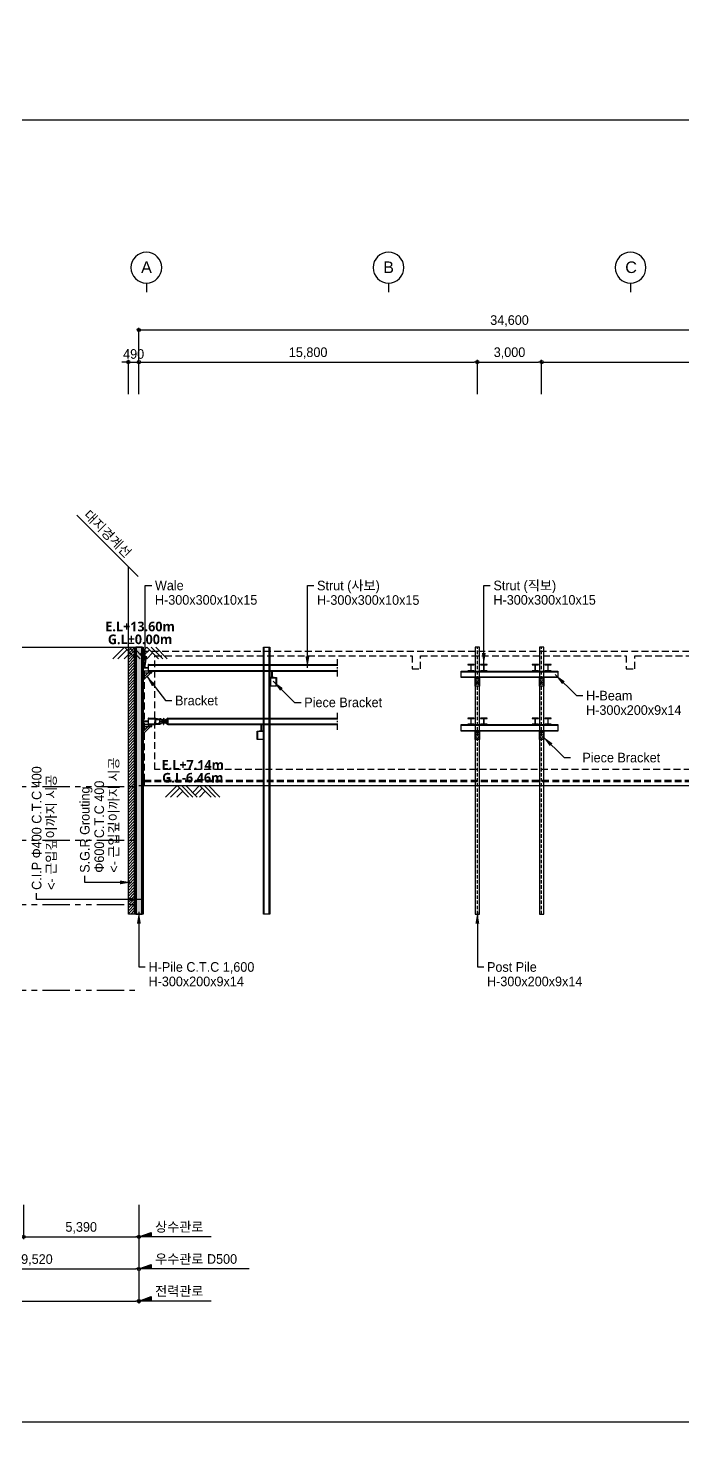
# Model space of a CAD drawing. Header units: millimetres. Extents: x 1073475 to 2890243, y -1340830 to -367733.
# Drawn here: x 1668802 to 1678888, y -421034 to -399366 of the extents above; entities that cross this region are included whole.
import ezdxf
from ezdxf.enums import TextEntityAlignment as Align
from ezdxf.xclip import XClip

# ---------------------------------------------------------------- set-up
doc = ezdxf.new("R2010")
doc.units = ezdxf.units.MM
doc.header["$LTSCALE"] = 50
doc.header["$XCLIPFRAME"] = 2
doc.header["$PDMODE"] = 3
doc.header["$PDSIZE"] = 100
for name, pattern in [('CENTER', [2, 1.25, -0.25, 0.25, -0.25]), ('E-DIGLN01', [2, 0.9, -0.2, 0.9]), ('HIDDEN', [9.525, 6.35, -3.175]), ('HIDDEN2', [4.7625, 3.175, -1.5875]), ('PHANTOM', [63.5, 31.75, -6.35, 6.35, -6.35, 6.35, -6.35])]:
    doc.linetypes.add(name, pattern=pattern)
doc.layers.get('Defpoints').update_dxf_attribs({"color": 151})
for name, color, linetype in [('1', 1, 'Continuous'), ('A_BRICK', 3, 'Continuous'), ('ANGLE', 1, 'Continuous'), ('C-DIM', 7, 'Continuous'), ('CIP', 1, 'Continuous'), ('CS-CONC-MAJR', 4, 'Continuous'), ('CS-EXCV', 3, 'E-DIGLN01'), ('H-BEAM', 5, 'Continuous'), ('LW-소공', 8, 'Continuous'), ('PIECE BRACKET', 1, 'Continuous'), ('PILE', 3, 'Continuous'), ('POST PILE', 6, 'Continuous'), ('POST PILE-1', 4, 'Continuous'), ('RXCOBAL', 7, 'Continuous'), ('STRUT', 3, 'Continuous'), ('STRUT-하', 3, 'Continuous'), ('WALE-1', 3, 'Continuous'), ('건축', 233, 'HIDDEN'), ('구조물', 7, 'Continuous'), ('대지경계선', 6, 'PHANTOM'), ('시점변경-종점-구__선형', 7, 'Continuous'), ('연속지적도', 32, 'Continuous'), ('유압JACK', 2, 'Continuous'), ('주상도0', 222, 'Continuous'), ('지하지장물_통신관로', 7, 'HIDDEN2')]:
    doc.layers.add(name, color=color, linetype=linetype)
doc.styles.add('RXHG', font='arial.ttf')
doc.styles.get("Standard").update_dxf_attribs({"font": ''})
doc.styles.add('돋움', font='')
doc.styles.add('맑은고딕', font='malgunbd.ttf')
doc.styles.get('Standard').set_extended_font_data('Dotum')
doc.styles.get('돋움').set_extended_font_data('Dotum')
doc.linetypes.add('CFZ008', pattern='A,0.9,-0.2,[106,KHCLINE.shx,S=0.00606,R=180,X=0,Y=0],0.9', length=2)
doc.linetypes.add('KT_LINE', pattern='A,12.7,-5.08,["KT",Standard,S=2.54,R=0,X=-2.54,Y=-1.27],-6.35', length=24.13)
doc.dimstyles.new('SAM-200-지시선', dxfattribs={"dimscale": 0.1, "dimtxt": 300, "dimasz": 360, "dimexe": 70, "dimexo": 0, "dimgap": 100, "dimtad": 1, "dimdec": 0, "dimzin": 0, "dimdsep": 46, "dimlunit": 6, "dimtxsty": '돋움', "dimcen": 100, "dimclrd": 1, "dimclre": 1, "dimclrt": 256, "dimadec": 0, "dimazin": 0, "dimtfac": 1, "dimtdec": 0, "dimtix": 1, "dimtmove": 2, "dimatfit": 3, "dimfxl": 70, "dimtolj": 1, "dimtzin": 0, "dimlwd": -1, "dimlwe": -1, "dimarcsym": 0})
doc.dimstyles.new('SAM-300', dxfattribs={"dimscale": 1.5, "dimtxt": 300, "dimasz": 100, "dimexe": 70, "dimexo": 0, "dimgap": 100, "dimtad": 1, "dimdec": 0, "dimzin": 0, "dimdsep": 46, "dimlunit": 6, "dimtxsty": '돋움', "dimblk": 'ORIGIN', "dimcen": 100, "dimclrd": 1, "dimclre": 1, "dimclrt": 7, "dimadec": 0, "dimazin": 0, "dimtfac": 1, "dimtdec": 0, "dimtix": 1, "dimtmove": 2, "dimatfit": 3, "dimfxl": 70, "dimtolj": 1, "dimtzin": 0, "dimlwd": -1, "dimlwe": -1, "dimarcsym": 0})

# ---------------------------------------------------------------- blocks, each defined once
blk = doc.blocks.new('A$599346786921')
at = {"layer": '구조물', "ltscale": 0.2}
h = blk.add_hatch(color=254, dxfattribs=at)
h.dxf.hatch_style = 1
h.set_gradient(color1=(214, 214, 214), color2=(214, 214, 214))
h.paths.add_polyline_path([(189880, 4043), (128969, 153101), (129119, 153162), (47790, 352186), (48127, 352323), (40199, 371724), (39821, 372650), (39443, 373575), (39065, 374501), (38687, 375426), (38309, 376351), (37931, 377276), (37554, 378201), (37177, 379126), (36800, 380051), (36423, 380975), (36047, 381900), (35671, 382825), (35295, 383749), (34920, 384674), (34545, 385599), (34170, 386523), (33796, 387448), (33422, 388373), (33049, 389297), (32676, 390222), (32304, 391147), (31932, 392072), (31561, 392997), (31190, 393922), (30821, 394847), (30451, 395772), (30083, 396697), (29715, 397623), (29347, 398548), (28981, 399474), (28615, 400400), (28250, 401326), (27886, 402252), (27523, 403178), (27160, 404105), (26798, 405031), (26438, 405958), (26078, 406885), (25719, 407812), (25360, 408742), (25003, 409670), (24647, 410598), (24292, 411526), (23938, 412455), (23585, 413383), (23233, 414312), (22883, 415241), (22533, 416171), (22185, 417101), (21838, 418031), (21492, 418961), (21147, 419892), (20804, 420823), (20462, 421754), (20121, 422686), (19782, 423618), (19443, 424550), (19107, 425482), (18771, 426415), (18438, 427349), (18105, 428282), (17774, 429216), (17445, 430151), (17117, 431086), (16791, 432021), (16466, 432956), (16143, 433892), (15821, 434829), (15501, 435766), (15183, 436703), (14866, 437640), (14551, 438579), (14238, 439517), (13927, 440456), (13617, 441395), (13310, 442335), (13004, 443275), (12700, 444216), (12398, 445157), (12097, 446099), (11799, 447041), (11503, 447983), (11339, 448506), (0, 445440), (302, 444474), (605, 443509), (911, 442544), (1218, 441580), (1527, 440617), (1838, 439655), (2151, 438693), (2466, 437732), (2782, 436772), (3100, 435812), (3420, 434854), (3742, 433896), (4065, 432938), (4390, 431982), (4716, 431026), (5044, 430071), (5374, 429116), (5705, 428162), (6037, 427209), (6372, 426257), (6707, 425305), (7044, 424354), (7382, 423404), (7722, 422454), (8063, 421505), (8406, 420556), (8750, 419608), (9095, 418661), (9441, 417714), (9788, 416768), (10137, 415823), (10487, 414878), (10838, 413933), (11190, 412990), (11544, 412047), (11898, 411104), (12253, 410162), (12610, 409221), (12967, 408280), (13326, 407339), (13685, 406399), (14046, 405460), (14407, 404521), (14768, 403585), (15131, 402648), (15495, 401710), (15860, 400773), (16225, 399837), (16592, 398901), (16959, 397965), (17326, 397030), (17695, 396095), (18064, 395161), (18434, 394227), (18804, 393294), (19175, 392360), (19547, 391428), (19919, 390496), (20292, 389564), (20665, 388632), (21038, 387701), (21412, 386770), (21787, 385839), (22162, 384909), (22537, 383979), (22913, 383050), (23289, 382120), (23665, 381191), (24042, 380263), (24419, 379334), (24796, 378406), (25174, 377478), (25551, 376550), (25929, 375623), (26307, 374695), (26685, 373768), (27063, 372842), (27441, 371915), (27820, 370988), (28198, 370062), (28576, 369136), (28955, 368210), (29333, 367284), (37261, 347883), (37598, 348021), (118926, 148997), (119075, 149057), (179985, 0)])
at = {"layer": 'CS-CONC-MAJR'}
for points in [[(23946, 410330), (24303, 409401), (24660, 408473), (25019, 407542), (25378, 406614), (25738, 405687), (26099, 404759), (26461, 403832), (26824, 402905), (27188, 401978), (27552, 401051), (27917, 400125), (28283, 399198)], [(24413, 410509), (24769, 409580), (25126, 408652), (25486, 407722), (25845, 406795), (26204, 405867), (26565, 404940), (26927, 404014), (27290, 403087), (27653, 402161), (28017, 401234), (28383, 400308), (28748, 399382)], [(16559, 401045), (16924, 400109), (17290, 399174), (17657, 398239), (18024, 397304), (18393, 396370), (18762, 395436), (19131, 394503), (19501, 393570), (19872, 392638), (20243, 391705), (20615, 390774), (20988, 389842), (21361, 388911), (21734, 387980), (22108, 387050), (22483, 386119), (22858, 385190), (23233, 384260)]]:
    blk.add_lwpolyline(points, dxfattribs=at)
at = {"layer": 'CS-EXCV', "linetype": 'CFZ008', "ltscale": 5, "flags": 128}
blk.add_lwpolyline([(189880, 4043), (128969, 153101), (129119, 153162), (47790, 352186), (48127, 352323), (40199, 371724), (39821, 372650), (39443, 373575), (39065, 374501), (38687, 375426), (38309, 376351), (37931, 377276), (37554, 378201), (37177, 379126), (36800, 380051), (36423, 380975), (36047, 381900), (35671, 382825), (35295, 383749), (34920, 384674), (34545, 385599), (34170, 386523), (33796, 387448), (33422, 388373), (33049, 389297), (32676, 390222), (32304, 391147), (31932, 392072), (31561, 392997), (31190, 393922), (30821, 394847), (30451, 395772), (30083, 396697), (29715, 397623), (29347, 398548), (28981, 399474), (28615, 400400), (28250, 401326), (27886, 402252), (27523, 403178), (27160, 404105), (26798, 405031), (26438, 405958), (26078, 406885), (25719, 407812), (25360, 408742), (25003, 409670), (24647, 410598), (24292, 411526), (23938, 412455), (23585, 413383), (23233, 414312), (22883, 415241), (22533, 416171), (22185, 417101), (21838, 418031), (21492, 418961), (21147, 419892), (20804, 420823), (20462, 421754), (20121, 422686), (19782, 423618), (19443, 424550), (19107, 425482), (18771, 426415), (18438, 427349), (18105, 428282), (17774, 429216), (17445, 430151), (17117, 431086), (16791, 432021), (16466, 432956), (16143, 433892), (15821, 434829), (15501, 435766), (15183, 436703), (14866, 437640), (14551, 438579), (14238, 439517), (13927, 440456), (13617, 441395), (13310, 442335), (13004, 443275), (12700, 444216), (12398, 445157), (12097, 446099), (11799, 447041), (11503, 447983), (11339, 448506), (0, 445440), (302, 444474), (605, 443509), (911, 442544), (1218, 441580), (1527, 440617), (1838, 439655), (2151, 438693), (2466, 437732), (2782, 436772), (3100, 435812), (3420, 434854), (3742, 433896), (4065, 432938), (4390, 431982), (4716, 431026), (5044, 430071), (5374, 429116), (5705, 428162), (6037, 427209), (6372, 426257), (6707, 425305), (7044, 424354), (7382, 423404), (7722, 422454), (8063, 421505), (8406, 420556), (8750, 419608), (9095, 418661), (9441, 417714), (9788, 416768), (10137, 415823), (10487, 414878), (10838, 413933), (11190, 412990), (11544, 412047), (11898, 411104), (12253, 410162), (12610, 409221), (12967, 408280), (13326, 407339), (13685, 406399), (14046, 405460), (14407, 404521), (14768, 403585), (15131, 402648), (15495, 401710), (15860, 400773), (16225, 399837), (16592, 398901), (16959, 397965), (17326, 397030), (17695, 396095), (18064, 395161), (18434, 394227), (18804, 393294), (19175, 392360), (19547, 391428), (19919, 390496), (20292, 389564), (20665, 388632), (21038, 387701), (21412, 386770), (21787, 385839), (22162, 384909), (22537, 383979), (22913, 383050), (23289, 382120), (23665, 381191), (24042, 380263), (24419, 379334), (24796, 378406), (25174, 377478), (25551, 376550), (25929, 375623), (26307, 374695), (26685, 373768), (27063, 372842), (27441, 371915), (27820, 370988), (28198, 370062), (28576, 369136), (28955, 368210), (29333, 367284), (37261, 347883), (37598, 348021), (118926, 148997), (119075, 149057), (179985, 0)], close=True, dxfattribs=at)
at = {"layer": '시점변경-종점-구__선형', "color": 1}
blk.add_lwpolyline([(18453, 410367), (18809, 409433), (19166, 408499), (19524, 407565), (19883, 406632), (20243, 405699), (20604, 404766), (20966, 403834), (21329, 402902), (21693, 401971), (22057, 401039), (22422, 400108), (22788, 399178)], dxfattribs=at)
blk = doc.blocks.new('A$405090834614')
at = {"layer": '연속지적도', "color": 251}
for p, q in [((92708, 141325), (131988, 145494)), ((131988, 145494), (92708, 141325))]:
    blk.add_line(p, q, dxfattribs=at)
at = {"layer": '지하지장물_통신관로', "color": 251, "linetype": 'KT_LINE', "ltscale": 3}
blk.add_lwpolyline([(133285, 176576), (83112, 173596), (82168, 171745), (83434, 140813), (89417, 133224), (94187, 130394), (100201, 81315), (103898, 49012), (108849, 25517)], dxfattribs=at)
blk = doc.blocks.new('A$C78BD0C8C')
ref = blk.add_blockref('A$405090834614', (117900.7, -194829), dxfattribs=dict(rotation=83.9464212542183))
XClip(ref).set_block_clipping_path([(104661.0409256864, 187029.200860789), (115795.371209384, 82037.659728932), (199028.6359362481, 90864.5294945205), (187894.3056525505, 195856.0706263776)])
blk = doc.blocks.new('A$C26452653')
at = {"layer": '유압JACK'}
for p, q in [((0, 600), (0, 587)), ((0, 600), (300, 600)), ((300, 600), (0, 600)), ((0, 13), (26, 234)), ((0, 13), (0, 0)), ((0, 0), (300, 0)), ((5, 582), (62, 582)), ((5, 582), (150, 582)), ((5, 582), (125, 582)), ((5, 18), (25, 18)), ((9, 582), (82, 471)), ((17, 413), (64, 417)), ((17, 393), (64, 389)), ((40, 33), (40, 244)), ((77, 363), (54, 296)), ((56, 21), (56, 199)), ((56, 168), (60, 168)), ((56, 153), (60, 153)), ((56, 63), (60, 63)), ((56, 48), (60, 48)), ((70, 311), (57, 299)), ((59, 18), (241, 18)), ((60, 168), (60, 153)), ((60, 48), (60, 63)), ((83, 450), (77, 568)), ((77, 434), (77, 432)), ((77, 432), (77, 372)), ((77, 374), (77, 372)), ((77, 373), (77, 372)), ((133, 368), (77, 368)), ((77, 368), (77, 327)), ((150, 438), (81, 438)), ((150, 368), (81, 368)), ((150, 444), (89, 444)), ((92, 226), (92, 221)), ((92, 226), (207, 226)), ((92, 221), (207, 221)), ((95, 444), (95, 438)), ((95, 444), (205, 444)), ((95, 438), (205, 438)), ((98, 444), (98, 438)), ((98, 234), (98, 226)), ((98, 226), (197, 226)), ((101, 235), (101, 226)), ((102, 226), (102, 221)), ((103, 226), (103, 221)), ((103, 221), (195, 221)), ((103, 218), (103, 213)), ((103, 218), (195, 218)), ((103, 213), (197, 213)), ((105, 221), (105, 218)), ((133, 368), (222, 368)), ((295, 582), (139, 582)), ((142, 479), (140, 567)), ((141, 247), (141, 360)), ((141, 341), (159, 341)), ((141, 259), (159, 259)), ((150, 444), (211, 444)), ((150, 438), (218, 438)), ((150, 368), (218, 368)), ((158, 479), (160, 567)), ((159, 247), (159, 360)), ((295, 582), (175, 582)), ((195, 221), (197, 221)), ((195, 221), (195, 218)), ((195, 218), (197, 218)), ((197, 226), (197, 221)), ((197, 226), (197, 221)), ((197, 226), (197, 221)), ((197, 226), (202, 226)), ((197, 218), (197, 213)), ((199, 235), (199, 226)), ((202, 444), (202, 438)), ((202, 234), (202, 226)), ((205, 444), (205, 438)), ((207, 226), (207, 221)), ((217, 450), (223, 568)), ((291, 582), (218, 471)), ((222, 434), (222, 432)), ((222, 432), (222, 372)), ((222, 374), (222, 372)), ((222, 373), (222, 372)), ((222, 368), (222, 327)), ((222, 363), (246, 296)), ((230, 311), (243, 299)), ((282, 413), (236, 417)), ((282, 393), (236, 389)), ((295, 582), (238, 582)), ((240, 168), (240, 153)), ((244, 168), (240, 168)), ((244, 153), (240, 153)), ((244, 63), (240, 63)), ((240, 48), (240, 63)), ((244, 48), (240, 48)), ((244, 21), (244, 199)), ((260, 33), (260, 244)), ((300, 13), (274, 234)), ((295, 18), (275, 18)), ((300, 600), (300, 587)), ((300, 13), (300, 0))]:
    blk.add_line(p, q, dxfattribs=at)
for centre, radius, start, end in [((5, 587), 5, 180, 270), ((5, 13), 5, 90, 180), ((17, 403), 10, 90, 270), ((25, 33), 15, 270, 0), ((135, 221), 110, 135, 172.99693), ((150, 236), 110, 135.36023, 180), ((81, 199), 25, 119.7623, 180), ((59, 21), 3, 180, 270), ((62, 567), 15, 3, 90), ((62, 432), 15, 274.76364, 0), ((62, 374), 15, 0, 85.23636), ((150, 79), 164, 90, 119.7623), ((57, 327), 20, 315.36023, 0), ((81, 434), 4, 90, 180), ((81, 372), 4, 180, 270), ((89, 450), 6, 183, 270), ((125, 567), 15, 1.2674, 90), ((132, 479), 10, 270, 1.2674), ((133, 360), 7.5, 0, 90), ((150, 403), 15, 90, 270), ((136, 247), 5, 274.75184, 0), ((150, 403), 10, 90, 270), ((150, 403), 15, 270, 90), ((150, 403), 10, 270, 90), ((150, 79), 164, 60.2377, 90), ((168, 479), 10, 178.7326, 270), ((166, 360), 7.5, 90, 180), ((164, 247), 5, 180, 265.24816), ((175, 567), 15, 90, 178.7326), ((211, 450), 6, 270, 357), ((218, 434), 4, 0, 90), ((218, 372), 4, 270, 0), ((237, 432), 15, 180, 265.23636), ((238, 567), 15, 90, 177), ((237, 374), 15, 94.76364, 180), ((242, 327), 20, 180, 224.63977), ((150, 236), 110, 0, 44.63977), ((219, 199), 25, 0, 60.2377), ((241, 21), 3, 270, 0), ((165, 221), 110, 7.00307, 45), ((275, 33), 15, 180, 270), ((282, 403), 10, 270, 90), ((295, 587), 5, 270, 0), ((295, 13), 5, 0, 90)]:
    blk.add_arc(centre, radius, start, end, dxfattribs=at)
blk = doc.blocks.new('A$C62E05D53')
at = {"layer": '1'}
for p, q in [((-273, 0), (-628, -356)), ((84, -356), (-273, 0)), ((221, -356), (-137, 0)), ((357, -356), (0, 0)), ((429, 0), (215, -215)), ((787, -356), (429, 0)), ((923, -356), (566, 0)), ((1060, -356), (703, 0)), ((-195, -78), (-472, -356)), ((-97, -175), (-277, -356)), ((508, -78), (294, -293)), ((605, -175), (425, -356))]:
    blk.add_line(p, q, dxfattribs=at)
blk = doc.blocks.new('_Origin')
at = {"color": 0, "linetype": 'ByBlock', "lineweight": -2}
blk.add_line((0, 0), (-1, 0), dxfattribs=at)
blk.add_circle((0, 0), 0.5, dxfattribs=at)
blk = doc.blocks.new('*D1021')
at = {"layer": 'C-DIM', "color": 1, "transparency": 16777216}
for p, q in [((1994029, -438301), (1994029, -439906)), ((1999414, -438301), (1999414, -439906)), ((1994179, -439801), (1999264, -439801))]:
    blk.add_line(p, q, dxfattribs=at)
at = {"layer": 'Defpoints', "color": 0, "transparency": 16777216}
for p in [(1994029, -438301), (1999414, -438301), (1999414, -439801)]:
    blk.add_point(p, dxfattribs=at)
at = {"layer": 'C-DIM', "color": 1, "transparency": 16777216, "xscale": 150, "yscale": 150, "zscale": 150, "rotation": 180}
blk.add_blockref('_Origin', (1994029, -439801), dxfattribs=at)
at = {"layer": 'C-DIM', "color": 1, "transparency": 16777216, "xscale": 150, "yscale": 150, "zscale": 150}
blk.add_blockref('_Origin', (1999414, -439801), dxfattribs=at)
at = {"layer": 'C-DIM', "color": 7, "transparency": 16777216, "insert": (1996721, -439382), "char_height": 450, "attachment_point": 5, "style": '돋움'}
blk.add_mtext('\\A1;5,390', dxfattribs=at)
blk = doc.blocks.new('*D1022')
at = {"layer": 'C-DIM', "color": 1, "transparency": 16777216}
for p, q in [((1989893, -439801), (1989893, -441406)), ((1999414, -439801), (1999414, -441406)), ((1990043, -441301), (1999264, -441301))]:
    blk.add_line(p, q, dxfattribs=at)
at = {"layer": 'Defpoints', "color": 0, "transparency": 16777216}
for p in [(1989893, -439801), (1999414, -439801), (1999414, -441301)]:
    blk.add_point(p, dxfattribs=at)
at = {"layer": 'C-DIM', "color": 1, "transparency": 16777216, "xscale": 150, "yscale": 150, "zscale": 150, "rotation": 180}
blk.add_blockref('_Origin', (1989893, -441301), dxfattribs=at)
at = {"layer": 'C-DIM', "color": 1, "transparency": 16777216, "xscale": 150, "yscale": 150, "zscale": 150}
blk.add_blockref('_Origin', (1999414, -441301), dxfattribs=at)
at = {"layer": 'C-DIM', "color": 7, "transparency": 16777216, "insert": (1994654, -440882), "char_height": 450, "attachment_point": 5, "style": '돋움'}
blk.add_mtext('\\A1;9,520', dxfattribs=at)
blk = doc.blocks.new('*D1023')
at = {"layer": 'C-DIM', "color": 1, "transparency": 16777216}
for p, q in [((1985571, -441301), (1985571, -442906)), ((1999414, -441301), (1999414, -442906)), ((1985721, -442801), (1999264, -442801))]:
    blk.add_line(p, q, dxfattribs=at)
at = {"layer": 'Defpoints', "color": 0, "transparency": 16777216}
for p in [(1985571, -441301), (1999414, -441301), (1999414, -442801)]:
    blk.add_point(p, dxfattribs=at)
at = {"layer": 'C-DIM', "color": 1, "transparency": 16777216, "xscale": 150, "yscale": 150, "zscale": 150, "rotation": 180}
blk.add_blockref('_Origin', (1985571, -442801), dxfattribs=at)
at = {"layer": 'C-DIM', "color": 1, "transparency": 16777216, "xscale": 150, "yscale": 150, "zscale": 150}
blk.add_blockref('_Origin', (1999414, -442801), dxfattribs=at)
at = {"layer": 'C-DIM', "color": 7, "transparency": 16777216, "insert": (1992492, -442382), "char_height": 450, "attachment_point": 5, "style": '돋움'}
blk.add_mtext('\\A1;13,840', dxfattribs=at)
blk = doc.blocks.new('A$C52A661DD')
at = {"layer": 'ANGLE'}
for p, q in [((-450, -10), (0, -10)), ((-361, -7), (0, -368))]:
    blk.add_line(p, q, dxfattribs=at)
for points in [[(-450, 0), (0, 0), (0, -90), (-450, -90)], [(-354, 0), (0, -354), (0, -481), (-417, -64)]]:
    blk.add_lwpolyline(points, close=True, dxfattribs=at)
blk = doc.blocks.new('A$C6CA04DE3')
at = {"layer": 'PIECE BRACKET', "color": 8}
blk.add_lwpolyline([(-100, 0), (100, 0), (100, -400), (-100, -400)], close=True, dxfattribs=at)
for centre in [(-53, -75), (-53, -155), (-53, -235), (-53, -315), (53, -75), (53, -155), (53, -235), (53, -315)]:
    blk.add_circle(centre, 14.6, dxfattribs=at)
blk = doc.blocks.new('*D1038')
at = {"layer": 'C-DIM', "color": 1, "ltscale": 0.2, "transparency": 16777216}
for p, q in [((2015214, -400474), (2015214, -398869)), ((2015364, -398974), (2018064, -398974)), ((2018214, -400474), (2018214, -398869))]:
    blk.add_line(p, q, dxfattribs=at)
at = {"layer": 'Defpoints', "color": 0, "ltscale": 0.2, "transparency": 16777216}
for p in [(2018214, -398974), (2015214, -400474), (2018214, -400474)]:
    blk.add_point(p, dxfattribs=at)
at = {"layer": 'C-DIM', "color": 1, "ltscale": 0.2, "transparency": 16777216, "xscale": 150, "yscale": 150, "zscale": 150, "rotation": 180}
blk.add_blockref('_Origin', (2015214, -398974), dxfattribs=at)
at = {"layer": 'C-DIM', "color": 1, "ltscale": 0.2, "transparency": 16777216, "xscale": 150, "yscale": 150, "zscale": 150}
blk.add_blockref('_Origin', (2018214, -398974), dxfattribs=at)
at = {"layer": 'C-DIM', "color": 7, "ltscale": 0.2, "transparency": 16777216, "insert": (2016714, -398555), "char_height": 450, "attachment_point": 5, "style": '돋움'}
blk.add_mtext('\\A1;3,000', dxfattribs=at)
blk = doc.blocks.new('*D1039')
at = {"layer": 'C-DIM', "color": 1, "ltscale": 0.2, "transparency": 16777216}
for p, q in [((2018214, -400474), (2018214, -398869)), ((2018364, -398974), (2033864, -398974)), ((2034014, -400474), (2034014, -398869))]:
    blk.add_line(p, q, dxfattribs=at)
at = {"layer": 'Defpoints', "color": 0, "ltscale": 0.2, "transparency": 16777216}
for p in [(2034014, -398974), (2018214, -400474), (2034014, -400474)]:
    blk.add_point(p, dxfattribs=at)
at = {"layer": 'C-DIM', "color": 1, "ltscale": 0.2, "transparency": 16777216, "xscale": 150, "yscale": 150, "zscale": 150, "rotation": 180}
blk.add_blockref('_Origin', (2018214, -398974), dxfattribs=at)
at = {"layer": 'C-DIM', "color": 1, "ltscale": 0.2, "transparency": 16777216, "xscale": 150, "yscale": 150, "zscale": 150}
blk.add_blockref('_Origin', (2034014, -398974), dxfattribs=at)
at = {"layer": 'C-DIM', "color": 7, "ltscale": 0.2, "transparency": 16777216, "insert": (2026114, -398555), "char_height": 450, "attachment_point": 5, "style": '돋움'}
blk.add_mtext('\\A1;15,800', dxfattribs=at)
blk = doc.blocks.new('*D1041')
at = {"layer": 'C-DIM', "color": 1, "ltscale": 0.2, "transparency": 16777216}
for p, q in [((1998774, -398974), (1998624, -398974)), ((1998924, -400474), (1998924, -398869)), ((1998924, -398974), (1999414, -398974)), ((1999414, -400474), (1999414, -398869)), ((1999564, -398974), (1999714, -398974))]:
    blk.add_line(p, q, dxfattribs=at)
at = {"layer": 'Defpoints', "color": 0, "ltscale": 0.2, "transparency": 16777216}
for p in [(1999414, -398974), (1998924, -400474), (1999414, -400474)]:
    blk.add_point(p, dxfattribs=at)
at = {"layer": 'C-DIM', "color": 1, "ltscale": 0.2, "transparency": 16777216, "xscale": 150, "yscale": 150, "zscale": 150}
blk.add_blockref('_Origin', (1998924, -398974), dxfattribs=at)
at = {"layer": 'C-DIM', "color": 1, "ltscale": 0.2, "transparency": 16777216, "xscale": 150, "yscale": 150, "zscale": 150, "rotation": 180}
blk.add_blockref('_Origin', (1999414, -398974), dxfattribs=at)
at = {"layer": 'C-DIM', "color": 7, "ltscale": 0.2, "transparency": 16777216, "insert": (1999169, -398598), "char_height": 450, "attachment_point": 5, "style": '돋움'}
blk.add_mtext('\\A1;490', dxfattribs=at)
blk = doc.blocks.new('*D1042')
at = {"layer": 'C-DIM', "color": 1, "ltscale": 0.2, "transparency": 16777216}
for p, q in [((1999414, -400474), (1999414, -398869)), ((1999564, -398974), (2015064, -398974)), ((2015214, -400474), (2015214, -398869))]:
    blk.add_line(p, q, dxfattribs=at)
at = {"layer": 'Defpoints', "color": 0, "ltscale": 0.2, "transparency": 16777216}
for p in [(2015214, -398974), (1999414, -400474), (2015214, -400474)]:
    blk.add_point(p, dxfattribs=at)
at = {"layer": 'C-DIM', "color": 1, "ltscale": 0.2, "transparency": 16777216, "xscale": 150, "yscale": 150, "zscale": 150, "rotation": 180}
blk.add_blockref('_Origin', (1999414, -398974), dxfattribs=at)
at = {"layer": 'C-DIM', "color": 1, "ltscale": 0.2, "transparency": 16777216, "xscale": 150, "yscale": 150, "zscale": 150}
blk.add_blockref('_Origin', (2015214, -398974), dxfattribs=at)
at = {"layer": 'C-DIM', "color": 7, "ltscale": 0.2, "transparency": 16777216, "insert": (2007314, -398555), "char_height": 450, "attachment_point": 5, "style": '돋움'}
blk.add_mtext('\\A1;15,800', dxfattribs=at)
blk = doc.blocks.new('*D1043')
at = {"layer": 'C-DIM', "color": 1, "ltscale": 0.2, "transparency": 16777216}
for p, q in [((1999414, -398974), (1999414, -397369)), ((1999564, -397474), (2033864, -397474)), ((2034014, -398974), (2034014, -397369))]:
    blk.add_line(p, q, dxfattribs=at)
at = {"layer": 'Defpoints', "color": 0, "ltscale": 0.2, "transparency": 16777216}
for p in [(2034014, -397474), (1999414, -398974), (2034014, -398974)]:
    blk.add_point(p, dxfattribs=at)
at = {"layer": 'C-DIM', "color": 1, "ltscale": 0.2, "transparency": 16777216, "xscale": 150, "yscale": 150, "zscale": 150, "rotation": 180}
blk.add_blockref('_Origin', (1999414, -397474), dxfattribs=at)
at = {"layer": 'C-DIM', "color": 1, "ltscale": 0.2, "transparency": 16777216, "xscale": 150, "yscale": 150, "zscale": 150}
blk.add_blockref('_Origin', (2034014, -397474), dxfattribs=at)
at = {"layer": 'C-DIM', "color": 7, "ltscale": 0.2, "transparency": 16777216, "insert": (2016714, -397055), "char_height": 450, "attachment_point": 5, "style": '돋움'}
blk.add_mtext('\\A1;34,600', dxfattribs=at)
blk = doc.blocks.new('A$C434C2950')
at = {"layer": 'PIECE BRACKET'}
for p, q in [((0, -14), (300, -14)), ((20, -14), (20, -400)), ((280, -14), (280, -400))]:
    blk.add_line(p, q, dxfattribs=at)
blk.add_lwpolyline([(0, 0), (300, 0), (300, -400), (0, -400)], close=True, dxfattribs=at)
blk = doc.blocks.new('DD')
at = {"layer": 'RXCOBAL', "color": 7}
blk.add_line((-631, 0), (0, 0), dxfattribs=at)
blk.add_circle((-1711, 0), 1080, dxfattribs=at)
at = {"layer": 'A_BRICK', "style": 'RXHG'}
blk.add_attdef('BUB', text='', height=810, dxfattribs=at).set_placement((-1747, -407), align=Align.CENTER)
blk = doc.blocks.new('A$C004F4FF2')
at = {"layer": 'C-DIM'}
for points in [[(-40921.7, -25491.9), (-41493.2, -25698.9), (-40921.7, -25698.9)], [(-40921.7, -26991.9), (-41493.2, -27198.9), (-40921.7, -27198.9)], [(-40921.7, -28491.9), (-41493.2, -28698.9), (-40921.7, -28698.9)]]:
    blk.add_hatch(color=1, dxfattribs=at).paths.add_polyline_path(points)
at = {"layer": 'CIP'}
h = blk.add_hatch(dxfattribs=at)
h.set_pattern_fill('AR-CONC', color=256, scale=2, style=0)
h.set_pattern_definition([(50, (-41693.17, -12381.6), (364.3693, -31.878), [38.1, -419.1]), (355, (-41693.17, -12381.6), (-70.486, 382.113), [30.48, -335.28]), (100.451, (-41662.8, -12384.27), (293.885, 350.233), [32.38, -356.18]), (46.1842, (-41693.17, -12280), (542.158, -84.085), [57.15, -628.65]), (96.6356, (-41648, -12287), (474.808, 494.851), [48.57, -534.27]), (351.184, (-41693.17, -12280), (474.81, 494.85), [45.72, -502.92]), (21, (-41642.37, -12305.4), (303.23, -204.531), [38.1, -419.1]), (326, (-41642.37, -12305.4), (123.604, 368.376), [30.48, -335.28]), (71.4514, (-41617.1, -12322.45), (426.833, 163.846), [32.38, -356.18]), (37.5, (-41693.17, -12381.61), (6.1772, 169.1101), [0, -331.216, 0, -340.36, 0, -336.55]), (7.5, (-41693.17, -12381.6), (133.6393, 200.3611), [0, -194.056, 0, -323.596, 0, -128.27]), (327.5, (-41806.45, -12381.61), (271.1812, -11.4575), [0, -127, 0, -396.24, 0, -525.78]), (317.5, (-41857.25, -12381.6), (296.2584, 50.853), [0, -165.1, 0, -263.144, 0, -373.38])])
h.paths.add_polyline_path([(-41693.2, 1818.4), (-41293.2, 1818.4), (-41293.2, -10641.6), (-41693.2, -10641.6)])
at = {"layer": 'LW-소공'}
h = blk.add_hatch(dxfattribs=at)
h.set_pattern_fill('ANSI31', color=256, scale=30, style=0)
h.set_pattern_definition([(45, (-41993.17, -12381.61), (-67.3519, 67.3519), [])])
h.paths.add_polyline_path([(-41983.2, 1818.4), (-41693.2, 1818.4), (-41693.2, -10641.6), (-41983.2, -10641.6)])
at = {"ltscale": 0.2}
blk.add_line((-58905.8, 1818.4), (-41493.2, 1818.4), dxfattribs=at)
blk.add_lwpolyline([(-41493.2, -4641.6), (-13543.2, -4641.6), (-11543.2, -6641.6)], dxfattribs=at)
at = {"layer": 'C-DIM', "color": 1}
for points in [[(-38114.4, -25698.9), (-41493.2, -25698.9), (-40921.7, -25491.9), (-40921.7, -25698.9)], [(-36350.1, -27198.9), (-41493.2, -27198.9), (-40921.7, -26991.9), (-40921.7, -27198.9)], [(-38114.4, -28698.9), (-41493.2, -28698.9), (-40921.7, -28491.9), (-40921.7, -28698.9)]]:
    blk.add_lwpolyline(points, dxfattribs=at)
at = {"layer": 'CIP'}
blk.add_lwpolyline([(-41693.2, 1818.4), (-41293.2, 1818.4), (-41293.2, -10641.6), (-41693.2, -10641.6)], close=True, dxfattribs=at)
at = {"layer": 'H-BEAM'}
for points in [[(-35376.2, 408.4), (-35376.2, 422.4), (-35300.7, 422.4, 0.4142136), (-35280.7, 442.4), (-35280.7, 674.4, 0.4142136), (-35300.7, 694.4), (-35376.2, 694.4), (-35376.2, 708.4), (-35176.2, 708.4), (-35176.2, 694.4), (-35251.7, 694.4, 0.4142136), (-35271.7, 674.4), (-35271.7, 442.4, 0.4142136), (-35251.7, 422.4), (-35176.2, 422.4), (-35176.2, 408.4)], [(-35876.2, -2091.6), (-35876.2, -2077.6), (-35800.7, -2077.6, 0.4142136), (-35780.7, -2057.6), (-35780.7, -1825.6, 0.4142136), (-35800.7, -1805.6), (-35876.2, -1805.6), (-35876.2, -1791.6), (-35676.2, -1791.6), (-35676.2, -1805.6), (-35751.7, -1805.6, 0.4142136), (-35771.7, -1825.6), (-35771.7, -2057.6, 0.4142136), (-35751.7, -2077.6), (-35676.2, -2077.6), (-35676.2, -2091.6)]]:
    blk.add_lwpolyline(points, format="xyb", close=True, dxfattribs=at)
for points in [[(-26443.2, 408.4), (-26443.2, 708.4), (-21943.2, 708.4), (-21943.2, 408.4), (-26443.2, 408.4)], [(-26443.2, -2091.6), (-26443.2, -1791.6), (-21943.2, -1791.6), (-21943.2, -2091.6), (-26443.2, -2091.6)]]:
    blk.add_lwpolyline(points, dxfattribs=at)
at = {"layer": 'LW-소공'}
blk.add_lwpolyline([(-41983.2, 1818.4), (-41693.2, 1818.4), (-41693.2, -10641.6), (-41983.2, -10641.6)], close=True, dxfattribs=at)
at = {"layer": 'PILE', "color": 1}
for p, q in [((-41613.2, 1818.4), (-41613.2, -10641.6)), ((-41373.2, 1818.4), (-41373.2, -10641.6))]:
    blk.add_line(p, q, dxfattribs=at)
at = {"layer": 'PILE'}
blk.add_lwpolyline([(-41643.2, -10641.6), (-41343.2, -10641.6), (-41343.2, 1818.4), (-41643.2, 1818.4), (-41643.2, -10641.6)], dxfattribs=at)
at = {"layer": 'POST PILE', "color": 1}
for p, q in [((-35646.2, -10641.6), (-35646.2, 1818.4)), ((-35406.2, -10641.6), (-35406.2, 1818.4))]:
    blk.add_line(p, q, dxfattribs=at)
at = {"layer": 'POST PILE-1', "color": 1, "linetype": 'HIDDEN2'}
for p, q in [((-25693.2, -10641.6), (-25693.2, 1818.4)), ((-22693.2, -10641.6), (-22693.2, 1818.4))]:
    blk.add_line(p, q, dxfattribs=at)
at = {"layer": 'POST PILE-1'}
blk.add_lwpolyline([(-35676.2, -10641.6), (-35676.2, 1818.4), (-35376.2, 1818.4), (-35376.2, -10641.6), (-35676.2, -10641.6)], dxfattribs=at)
for points in [[(-25793.2, 1818.4), (-25793.2, -10641.6), (-25593.2, -10641.6), (-25593.2, 1818.4)], [(-22793.2, 1818.4), (-22793.2, -10641.6), (-22593.2, -10641.6), (-22593.2, 1818.4)]]:
    blk.add_lwpolyline(points, close=True, dxfattribs=at)
at = {"layer": 'STRUT'}
for p, q in [((-41043.2, 1008.4), (-32234.1, 1008.4)), ((-41043.2, 708.4), (-32234.1, 708.4)), ((-41043.2, -1491.6), (-40743.2, -1491.6)), ((-41043.2, -1791.6), (-40743.2, -1791.6)), ((-40143.2, -1491.6), (-32234.1, -1491.6)), ((-40143.2, -1791.6), (-32234.1, -1791.6))]:
    blk.add_line(p, q, dxfattribs=at)
at = {"layer": 'STRUT', "color": 1}
for p, q in [((-41043.2, 978.4), (-32234.1, 978.4)), ((-41043.2, 738.4), (-32234.1, 738.4)), ((-41043.2, -1521.6), (-40743.2, -1521.6)), ((-41043.2, -1761.6), (-40743.2, -1761.6)), ((-40143.2, -1521.6), (-32234.1, -1521.6)), ((-40143.2, -1761.6), (-32234.1, -1761.6))]:
    blk.add_line(p, q, dxfattribs=at)
at = {"layer": 'STRUT'}
for points in [[(-26143.2, 1008.4), (-26143.2, 993.4), (-26018.2, 993.4, -0.4142136), (-25998.2, 973.4), (-25998.2, 743.4, -0.4142136), (-26018.2, 723.4), (-26143.2, 723.4), (-26143.2, 708.4), (-25843.2, 708.4), (-25843.2, 723.4), (-25968.2, 723.4, -0.4142136), (-25988.2, 743.4), (-25988.2, 973.4, -0.4142136), (-25968.2, 993.4), (-25843.2, 993.4), (-25843.2, 1008.4)], [(-25543.2, 1008.4), (-25543.2, 993.4), (-25418.2, 993.4, -0.4142136), (-25398.2, 973.4), (-25398.2, 743.4, -0.4142136), (-25418.2, 723.4), (-25543.2, 723.4), (-25543.2, 708.4), (-25243.2, 708.4), (-25243.2, 723.4), (-25368.2, 723.4, -0.4142136), (-25388.2, 743.4), (-25388.2, 973.4, -0.4142136), (-25368.2, 993.4), (-25243.2, 993.4), (-25243.2, 1008.4)], [(-23143.2, 1008.4), (-23143.2, 993.4), (-23018.2, 993.4, -0.4142136), (-22998.2, 973.4), (-22998.2, 743.4, -0.4142136), (-23018.2, 723.4), (-23143.2, 723.4), (-23143.2, 708.4), (-22843.2, 708.4), (-22843.2, 723.4), (-22968.2, 723.4, -0.4142136), (-22988.2, 743.4), (-22988.2, 973.4, -0.4142136), (-22968.2, 993.4), (-22843.2, 993.4), (-22843.2, 1008.4)], [(-22543.2, 1008.4), (-22543.2, 993.4), (-22418.2, 993.4, -0.4142136), (-22398.2, 973.4), (-22398.2, 743.4, -0.4142136), (-22418.2, 723.4), (-22543.2, 723.4), (-22543.2, 708.4), (-22243.2, 708.4), (-22243.2, 723.4), (-22368.2, 723.4, -0.4142136), (-22388.2, 743.4), (-22388.2, 973.4, -0.4142136), (-22368.2, 993.4), (-22243.2, 993.4), (-22243.2, 1008.4)], [(-26143.2, -1491.6), (-26143.2, -1506.6), (-26018.2, -1506.6, -0.4142136), (-25998.2, -1526.6), (-25998.2, -1756.6, -0.4142136), (-26018.2, -1776.6), (-26143.2, -1776.6), (-26143.2, -1791.6), (-25843.2, -1791.6), (-25843.2, -1776.6), (-25968.2, -1776.6, -0.4142136), (-25988.2, -1756.6), (-25988.2, -1526.6, -0.4142136), (-25968.2, -1506.6), (-25843.2, -1506.6), (-25843.2, -1491.6)], [(-25543.2, -1491.6), (-25543.2, -1506.6), (-25418.2, -1506.6, -0.4142136), (-25398.2, -1526.6), (-25398.2, -1756.6, -0.4142136), (-25418.2, -1776.6), (-25543.2, -1776.6), (-25543.2, -1791.6), (-25243.2, -1791.6), (-25243.2, -1776.6), (-25368.2, -1776.6, -0.4142136), (-25388.2, -1756.6), (-25388.2, -1526.6, -0.4142136), (-25368.2, -1506.6), (-25243.2, -1506.6), (-25243.2, -1491.6)], [(-23143.2, -1491.6), (-23143.2, -1506.6), (-23018.2, -1506.6, -0.4142136), (-22998.2, -1526.6), (-22998.2, -1756.6, -0.4142136), (-23018.2, -1776.6), (-23143.2, -1776.6), (-23143.2, -1791.6), (-22843.2, -1791.6), (-22843.2, -1776.6), (-22968.2, -1776.6, -0.4142136), (-22988.2, -1756.6), (-22988.2, -1526.6, -0.4142136), (-22968.2, -1506.6), (-22843.2, -1506.6), (-22843.2, -1491.6)], [(-22543.2, -1491.6), (-22543.2, -1506.6), (-22418.2, -1506.6, -0.4142136), (-22398.2, -1526.6), (-22398.2, -1756.6, -0.4142136), (-22418.2, -1776.6), (-22543.2, -1776.6), (-22543.2, -1791.6), (-22243.2, -1791.6), (-22243.2, -1776.6), (-22368.2, -1776.6, -0.4142136), (-22388.2, -1756.6), (-22388.2, -1526.6, -0.4142136), (-22368.2, -1506.6), (-22243.2, -1506.6), (-22243.2, -1491.6)]]:
    blk.add_lwpolyline(points, format="xyb", close=True, dxfattribs=at)
at = {"layer": 'STRUT-하', "color": 1, "linetype": 'CENTER', "ltscale": 5}
for p, q in [((-32234.1, 1258.9), (-32234.1, 457.9)), ((-32234.1, -1241.1), (-32234.1, -2042.1))]:
    blk.add_line(p, q, dxfattribs=at)
at = {"layer": 'STRUT-하', "color": 1}
for p, q in [((-26443.2, 678.4), (-21943.2, 678.4)), ((-26443.2, 438.4), (-21943.2, 438.4)), ((-26443.2, -1821.6), (-21943.2, -1821.6)), ((-26443.2, -2061.6), (-21943.2, -2061.6))]:
    blk.add_line(p, q, dxfattribs=at)
at = {"layer": 'WALE-1'}
for points in [[(-41343.2, 708.4), (-41328.2, 708.4), (-41328.2, 833.4, -0.4142136), (-41308.2, 853.4), (-41078.2, 853.4, -0.4142136), (-41058.2, 833.4), (-41058.2, 708.4), (-41043.2, 708.4), (-41043.2, 1008.4), (-41058.2, 1008.4), (-41058.2, 883.4, -0.4142136), (-41078.2, 863.4), (-41308.2, 863.4, -0.4142136), (-41328.2, 883.4), (-41328.2, 1008.4), (-41343.2, 1008.4)], [(-41343.2, -1791.6), (-41328.2, -1791.6), (-41328.2, -1666.6, -0.4142136), (-41308.2, -1646.6), (-41078.2, -1646.6, -0.4142136), (-41058.2, -1666.6), (-41058.2, -1791.6), (-41043.2, -1791.6), (-41043.2, -1491.6), (-41058.2, -1491.6), (-41058.2, -1616.6, -0.4142136), (-41078.2, -1636.6), (-41308.2, -1636.6, -0.4142136), (-41328.2, -1616.6), (-41328.2, -1491.6), (-41343.2, -1491.6)]]:
    blk.add_lwpolyline(points, format="xyb", close=True, dxfattribs=at)
at = {"layer": '건축'}
for p, q in [((-11043.2, 1618.4), (-41243.2, 1618.4)), ((-41243.2, 1618.4), (-41243.2, -4381.6)), ((-40743.2, -3881.6), (-40743.2, 1418.4)), ((-40743.2, 1418.4), (-28743.2, 1418.4)), ((-28743.2, 1418.4), (-28743.2, 818.4)), ((-28343.2, 818.4), (-28343.2, 1418.4)), ((-28343.2, 1418.4), (-18743.2, 1418.4)), ((-18743.2, 1418.4), (-18743.2, 818.4)), ((-18343.2, 818.4), (-18343.2, 1418.4)), ((-18343.2, 1418.4), (-11443.2, 1418.4)), ((-28743.2, 818.4), (-28343.2, 818.4)), ((-18743.2, 818.4), (-18343.2, 818.4)), ((-7643.2, -3881.6), (-40743.2, -3881.6)), ((-41243.2, -4381.6), (-11543.2, -4381.6))]:
    blk.add_line(p, q, dxfattribs=at)
for points in [[(-41243.2, -4381.6), (-41243.2, -4641.6), (-11543.2, -4641.6)], [(-41243.2, -4441.6), (-11543.2, -4441.6)]]:
    blk.add_lwpolyline(points, dxfattribs=at)
at = {"layer": '대지경계선', "color": 8, "linetype": 'Continuous'}
for p, q in [((-41521.8, 5117.2), (-44383.6, 7979)), ((-41983.2, 1818.4), (-41983.2, 5578.5))]:
    blk.add_line(p, q, dxfattribs=at)
at = {"layer": '주상도0', "linetype": 'PHANTOM', "ltscale": 0.8}
for points in [[(-71393.2, -4681.6), (-41493.2, -4681.6)], [(-71393.2, -7181.6), (-41493.2, -7181.6)], [(-71393.2, -10181.6), (-41493.2, -10181.6)], [(-71393.2, -14181.6), (-41493.2, -14181.6)]]:
    blk.add_lwpolyline(points, dxfattribs=at)
ref = blk.add_blockref('DD', (-41143.2, 18395.9), dxfattribs=dict(xscale=-0.6666666666666666, yscale=0.6666666666666666, zscale=0.6666666666666666, rotation=90))
ref.add_attrib('BUB', 'A', dxfattribs={"layer": 'A_BRICK', "height": 540.2, "style": 'RXHG'}).set_placement((-41390.2, 19554), align=Align.MIDDLE_LEFT)
ref = blk.add_blockref('DD', (-29843.2, 18395.9), dxfattribs=dict(xscale=-0.6666666666666666, yscale=0.6666666666666666, zscale=0.6666666666666666, rotation=90))
ref.add_attrib('BUB', 'B', dxfattribs={"layer": 'A_BRICK', "height": 540.2, "style": 'RXHG'}).set_placement((-30090.2, 19554), align=Align.MIDDLE_LEFT)
ref = blk.add_blockref('DD', (-18543.2, 18395.9), dxfattribs=dict(xscale=-0.6666666666666666, yscale=0.6666666666666666, zscale=0.6666666666666666, rotation=90))
ref.add_attrib('BUB', 'C', dxfattribs={"layer": 'A_BRICK', "height": 540.2, "style": 'RXHG'}).set_placement((-18790.2, 19554), align=Align.MIDDLE_LEFT)
at = {"layer": 'ANGLE', "xscale": -1}
for p in [(-41343.2, 708.4), (-41343.2, -1791.6)]:
    blk.add_blockref('A$C52A661DD', p, dxfattribs=at)
at = {"layer": 'C-DIM', "xscale": 1.5, "yscale": 1.5, "zscale": 1.5}
for p in [(-41761.6, 1818.4), (-39301.9, -4641.6)]:
    blk.add_blockref('A$C62E05D53', p, dxfattribs=at)
at = {"layer": 'PIECE BRACKET'}
for p in [(-35376.2, 408.4), (-35976.2, -2091.6)]:
    blk.add_blockref('A$C434C2950', p, dxfattribs=at)
at = {"layer": 'PIECE BRACKET', "color": 8}
for p in [(-25693.2, 408.4), (-22693.2, 408.4), (-25693.2, -2091.6), (-22693.2, -2091.6)]:
    blk.add_blockref('A$C6CA04DE3', p, dxfattribs=at)
at = {"layer": '유압JACK', "rotation": 270.0000000000138}
blk.add_blockref('A$C26452653', (-40743.2, -1491.6), dxfattribs=at)
at = {"layer": '1', "color": 7, "style": '맑은고딕'}
for s, p in [('E.L+13.60m', (-41437.6, 2786.7)), ('G.L%%P0.00m', (-41437.6, 2186.7)), ('E.L+7.14m', (-38977.9, -3673.3)), ('G.L-6.46m', (-38977.9, -4273.3))]:
    blk.add_text(s, height=450, dxfattribs=at).set_placement(p, align=Align.MIDDLE)
at = {"layer": 'C-DIM', "color": 7, "style": '돋움'}
for s, p in [('Wale', (-40743.2, 4703)), ('Strut (사보)', (-33176.5, 4698)), ('Strut (직보)', (-24943.2, 4703)), ('H-300x300x10x15', (-40743.2, 4028)), ('H-300x300x10x15', (-33176.5, 4023)), ('H-300x300x10x15', (-24943.2, 4028)), ('Bracket', (-39805.1, -667.8)), ('Piece Bracket', (-33773.2, -754.6)), ('H-Beam', (-20617.5, -438.9)), ('H-300x200x9x14', (-20617.5, -1113.9)), ('Piece Bracket', (-20791.4, -3330.5)), ('H-Pile C.T.C 1,600', (-41043.2, -13104.3)), ('Post Pile', (-25243.2, -13104.3)), ('H-300x200x9x14', (-41043.2, -13779.3)), ('H-300x200x9x14', (-25243.2, -13779.3)), ('상수관로', (-40737.4, -25233.9)), ('우수관로 D500', (-40737.4, -26733.9)), ('전력관로', (-40737.4, -28233.9))]:
    blk.add_text(s, height=450, dxfattribs=at).set_placement(p, align=Align.MIDDLE_LEFT)
for s, p in [('C.I.P Φ400 C.T.C 400', (-46266.2, -9506.7)), ('<- 근입깊이까지 시공', (-42669.3, -8706.7)), ('<- 근입깊이까지 시공', (-45591.2, -9506.7)), ('Φ600 C.T.C 400', (-43344.3, -8706.7)), ('S.G.R Grouting', (-44019.3, -8706.7))]:
    blk.add_text(s, height=450, rotation=90, dxfattribs=at).set_placement(p, align=Align.MIDDLE_LEFT)
at = {"layer": '대지경계선', "color": 1, "style": '돋움'}
blk.add_text('대지경계선', height=450, rotation=315, dxfattribs=at).set_placement((-42942.2, 7117), align=Align.MIDDLE)
at = {"layer": 'C-DIM', "ltscale": 0.2}
for base, p1, p2, picture, middle in [((-6893.2, 16628.4), (-41493.2, 15128.4), (-6893.2, 15128.4), '*D1043', (-24193.2, 17047.1)), ((-41493.2, 15128.4), (-41983.2, 13628.4), (-41493.2, 13628.4), '*D1041', (-41738.2, 15503.7)), ((-25693.2, 15128.4), (-41493.2, 13628.4), (-25693.2, 13628.4), '*D1042', (-33593.2, 15547.1)), ((-22693.2, 15128.4), (-25693.2, 13628.4), (-22693.2, 13628.4), '*D1038', (-24193.2, 15547.1)), ((-6893.2, 15128.4), (-22693.2, 13628.4), (-6893.2, 13628.4), '*D1039', (-14793.2, 15547.1))]:
    dim = blk.add_linear_dim(base=base, p1=p1, p2=p2, dimstyle='SAM-300', dxfattribs=at)
    dim.commit()
    dim.dimension.update_dxf_attribs({"geometry": picture, "text_midpoint": middle, "insert": (-2040907.1, 414101.9)})
at = {"layer": 'C-DIM'}
for base, p1, p2, picture, middle in [((-41493.2, -25698.9), (-46878.2, -24198.9), (-41493.2, -24198.9), '*D1021', (-44185.7, -25280.3)), ((-41493.2, -27198.9), (-51013.9, -25698.9), (-41493.2, -25698.9), '*D1022', (-46253.5, -26780.3)), ((-41493.2, -28698.9), (-55336.1, -27198.9), (-41493.2, -27198.9), '*D1023', (-48414.7, -28280.3))]:
    dim = blk.add_linear_dim(base=base, p1=p1, p2=p2, dimstyle='SAM-300', override={"dimrnd": 10}, dxfattribs=at)
    dim.commit()
    dim.dimension.update_dxf_attribs({"geometry": picture, "text_midpoint": middle, "insert": (-2040907.1, 414101.9)})
for points in [[(-41193.2, 863.4), (-41193.2, 4703), (-40893.2, 4703)], [(-33626.5, 858.4), (-33626.5, 4698), (-33326.5, 4698)], [(-25393.2, 1008.4), (-25393.2, 4703), (-25093.2, 4703)], [(-41139.8, 481.3), (-40255.1, -667.8), (-39955.1, -667.8)], [(-35220.1, 227.6), (-34223.2, -754.6), (-33923.2, -754.6)], [(-22064.4, 543.4), (-21067.5, -438.9), (-20767.5, -438.9)], [(-22638.4, -2348.2), (-21641.4, -3330.5), (-21341.4, -3330.5)], [(-41840.2, -9156.7), (-44019.3, -9156.7), (-44019.3, -8856.7)], [(-41402.2, -9956.7), (-46266.2, -9956.7), (-46266.2, -9656.7)], [(-41493.2, -10538.2), (-41493.2, -13104.3), (-41193.2, -13104.3)], [(-25693.2, -10538.2), (-25693.2, -13104.3), (-25393.2, -13104.3)]]:
    blk.add_leader(points, dimstyle='SAM-200-지시선', override={"dimscale": 1.5}, dxfattribs=at)

msp = doc.modelspace()

# ---------------------------------------------------------------- linework, layer by layer
at = {"layer": 'Defpoints'}
msp.add_lwpolyline([(1658504.7, -400781.3), (1692922.7, -400781.3), (1692922.7, -420836.3), (1658504.7, -420836.3)], close=True, dxfattribs=at)

# ---------------------------------------------------------------- block references
ref = msp.add_blockref('A$599346786921', (2078763.1, -437926.2), dxfattribs=dict(rotation=89.99999999999997))
XClip(ref).set_block_clipping_path([(-16206.8299571348, 262317.343997824), (67493.1699649135, 367897.631078836)])
at = {"layer": 'C-DIM', "ltscale": 0.2}
ref = msp.add_blockref('A$C78BD0C8C', (1676619.9, -375796.2), dxfattribs=dict(at, xscale=0.3375, yscale=0.3375, zscale=0.3375))
XClip(ref).set_block_clipping_path([(-53674.9236881854, -65141.2139783588), (48304.5635594446, 1596.9759842416)])

# ---------------------------------------------------------------- next in the draw order: block references
at = {"layer": 'C-DIM', "ltscale": 0.2, "xscale": 0.33, "yscale": 0.33, "zscale": 0.33}
msp.add_blockref('A$C004F4FF2', (1684201.1, -409502.3), dxfattribs=at)

doc.saveas('drawing.dxf')
